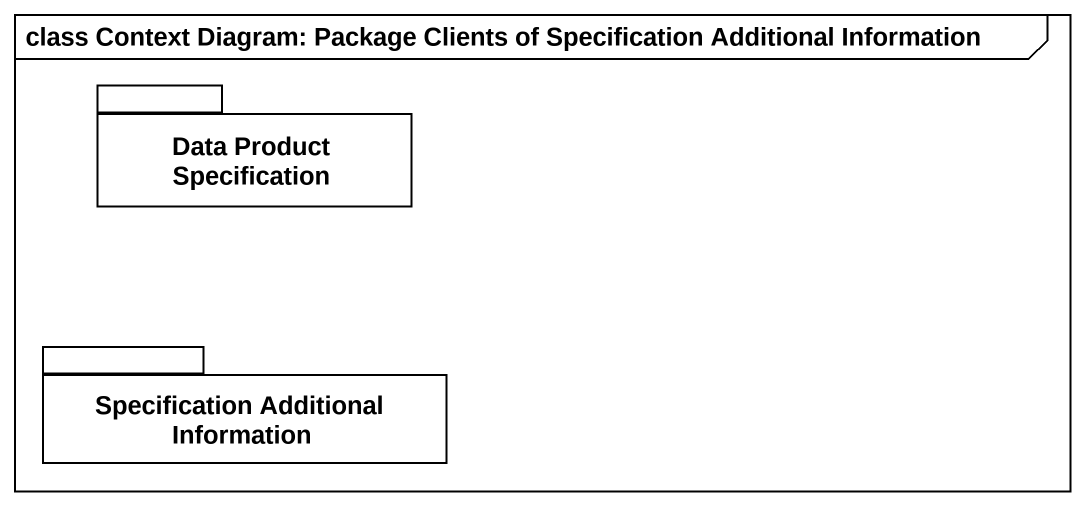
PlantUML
@startuml
mainframe class Context Diagram: Package Clients of Specification Additional Information
package "Data Product Specification" as Data_Product_Specification {
}
package "Specification Additional Information" as Specification_Additional {
}
@enduml
